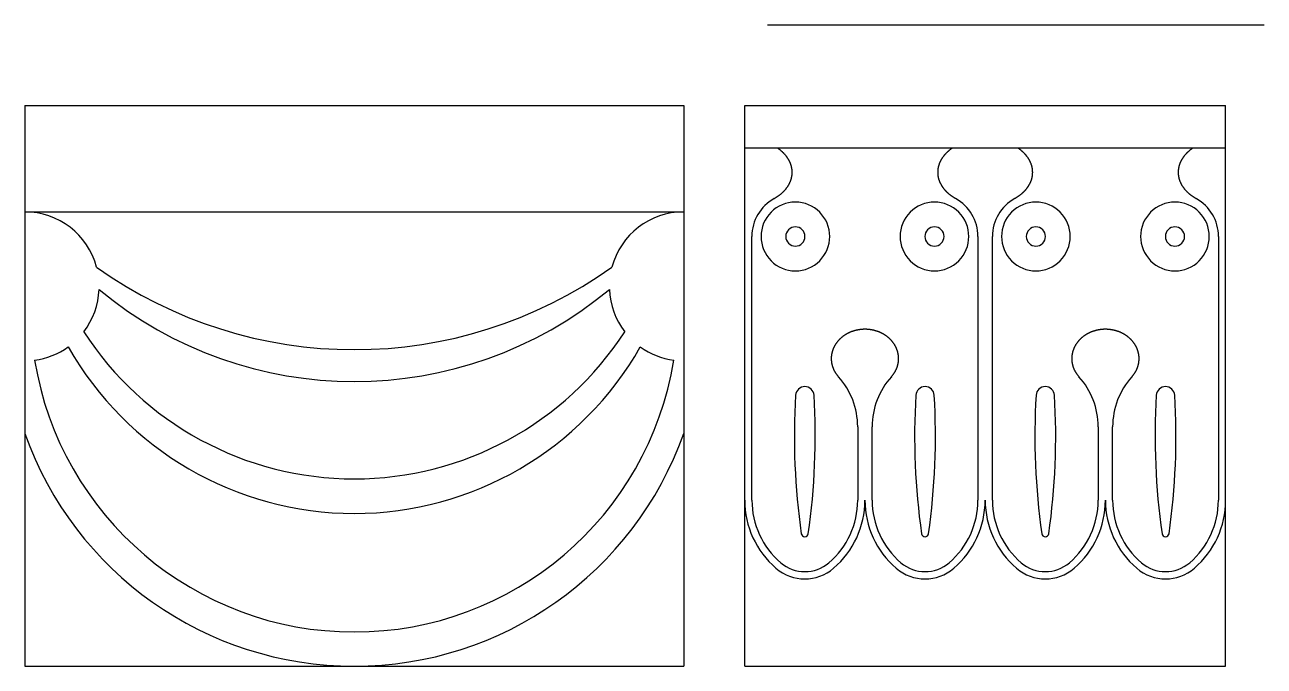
# Model space of a CAD drawing. Extents: x -111 to 2985, y -118 to 122.
# Drawn here: x 34.4 to 115.6, y -118.4 to -76.4 of the extents above; entities that cross this region are included whole.
import ezdxf

# ---------------------------------------------------------------- set-up
doc = ezdxf.new("R2010")
doc.units = 0
doc.layers.add('LAYER_03', color=5, linetype='CONTINUOUS')

msp = doc.modelspace()

# ---------------------------------------------------------------- linework, layer by layer
at = {"layer": 'LAYER_03'}
for points in [[(83.074, -76.367), (115.626, -76.367)], [(34.421, -81.661), (77.592, -81.661)], [(34.421, -81.661), (34.421, -118.385), (77.592, -118.385)], [(77.592, -81.661), (77.592, -118.385)], [(81.587, -118.385), (81.587, -81.661)], [(81.587, -118.385), (113.1, -118.385), (113.1, -81.661)], [(81.587, -81.661), (113.1, -81.661)], [(81.587, -84.433), (113.1, -84.433)], [(83.521, -87.745), (83.538, -87.735), (83.555, -87.726), (83.571, -87.716), (83.588, -87.706), (83.605, -87.696), (83.622, -87.686), (83.638, -87.676), (83.655, -87.666), (83.671, -87.655), (83.687, -87.645), (83.703, -87.635), (83.719, -87.624), (83.735, -87.614), (83.751, -87.603), (83.767, -87.592), (83.782, -87.581), (83.798, -87.57), (83.813, -87.559), (83.828, -87.548), (83.843, -87.537), (83.859, -87.526), (83.873, -87.515), (83.888, -87.503), (83.903, -87.492), (83.918, -87.48), (83.932, -87.469), (83.946, -87.457), (83.961, -87.445), (83.975, -87.434), (83.989, -87.422), (84.002, -87.41), (84.016, -87.398), (84.03, -87.386), (84.043, -87.374), (84.057, -87.362), (84.07, -87.349), (84.083, -87.337), (84.096, -87.325), (84.109, -87.312), (84.121, -87.3), (84.134, -87.287), (84.146, -87.275), (84.159, -87.262), (84.171, -87.25), (84.183, -87.237), (84.195, -87.224), (84.207, -87.211), (84.218, -87.198), (84.23, -87.186), (84.241, -87.173), (84.252, -87.16), (84.263, -87.147), (84.274, -87.134), (84.285, -87.12), (84.296, -87.107), (84.306, -87.094), (84.317, -87.081), (84.327, -87.068), (84.337, -87.054), (84.347, -87.041), (84.357, -87.027), (84.366, -87.014), (84.376, -87.001), (84.385, -86.987), (84.395, -86.974), (84.404, -86.96), (84.413, -86.947), (84.422, -86.933), (84.43, -86.919), (84.439, -86.906), (84.447, -86.892), (84.455, -86.878), (84.464, -86.865), (84.472, -86.851), (84.479, -86.837), (84.487, -86.823), (84.495, -86.81), (84.502, -86.796), (84.509, -86.782), (84.516, -86.768), (84.523, -86.754), (84.53, -86.741), (84.537, -86.727), (84.543, -86.713), (84.55, -86.699), (84.556, -86.685), (84.562, -86.671), (84.568, -86.657), (84.574, -86.644), (84.58, -86.63), (84.585, -86.616), (84.591, -86.602), (84.596, -86.588), (84.601, -86.574), (84.606, -86.56), (84.611, -86.546), (84.616, -86.532), (84.62, -86.518), (84.625, -86.505), (84.629, -86.491), (84.633, -86.477), (84.637, -86.463), (84.641, -86.449), (84.645, -86.435), (84.649, -86.421), (84.652, -86.408), (84.656, -86.394), (84.659, -86.38), (84.662, -86.366), (84.665, -86.352), (84.668, -86.339), (84.671, -86.325), (84.673, -86.311), (84.676, -86.298), (84.678, -86.284), (84.68, -86.27), (84.682, -86.257), (84.684, -86.243), (84.686, -86.229), (84.688, -86.216), (84.689, -86.202), (84.691, -86.189), (84.692, -86.175), (84.693, -86.162), (84.694, -86.148), (84.695, -86.135), (84.696, -86.122), (84.697, -86.108), (84.698, -86.095), (84.698, -86.082), (84.699, -86.068), (84.699, -86.055), (84.699, -86.042), (84.699, -86.029), (84.699, -86.015), (84.699, -86.002), (84.699, -85.989), (84.698, -85.976), (84.698, -85.962), (84.697, -85.949), (84.696, -85.936), (84.695, -85.922), (84.694, -85.909), (84.693, -85.895), (84.692, -85.882), (84.691, -85.868), (84.689, -85.855), (84.688, -85.841), (84.686, -85.828), (84.684, -85.814), (84.682, -85.801), (84.68, -85.787), (84.678, -85.773), (84.675, -85.76), (84.673, -85.746), (84.67, -85.732), (84.668, -85.718), (84.665, -85.705), (84.662, -85.691), (84.659, -85.677), (84.655, -85.663), (84.652, -85.65), (84.649, -85.636), (84.645, -85.622), (84.641, -85.608), (84.637, -85.594), (84.633, -85.58), (84.629, -85.566), (84.625, -85.553), (84.62, -85.539), (84.616, -85.525), (84.611, -85.511), (84.606, -85.497), (84.601, -85.483), (84.596, -85.469), (84.59, -85.455), (84.585, -85.441), (84.579, -85.428), (84.574, -85.414), (84.568, -85.4), (84.562, -85.386), (84.556, -85.372), (84.549, -85.358), (84.543, -85.344), (84.536, -85.33), (84.53, -85.317), (84.523, -85.303), (84.516, -85.289), (84.509, -85.275), (84.502, -85.261), (84.494, -85.247), (84.487, -85.234), (84.479, -85.22), (84.471, -85.206), (84.463, -85.192), (84.455, -85.179), (84.447, -85.165), (84.438, -85.151), (84.43, -85.138), (84.421, -85.124), (84.412, -85.111), (84.403, -85.097), (84.394, -85.084), (84.385, -85.07), (84.375, -85.057), (84.366, -85.043), (84.356, -85.03), (84.346, -85.016), (84.336, -85.003), (84.326, -84.99), (84.316, -84.976), (84.306, -84.963), (84.295, -84.95), (84.284, -84.937), (84.274, -84.924), (84.263, -84.911), (84.252, -84.898), (84.24, -84.885), (84.229, -84.872), (84.217, -84.859), (84.206, -84.846), (84.194, -84.833), (84.182, -84.82), (84.17, -84.808), (84.158, -84.795), (84.146, -84.782), (84.133, -84.77), (84.121, -84.757), (84.108, -84.745), (84.095, -84.732), (84.082, -84.72), (84.069, -84.708), (84.056, -84.696), (84.042, -84.684), (84.029, -84.671), (84.015, -84.659), (84.002, -84.647), (83.988, -84.636), (83.974, -84.624), (83.96, -84.612), (83.945, -84.6), (83.931, -84.589), (83.917, -84.577), (83.902, -84.566), (83.887, -84.554), (83.873, -84.543), (83.858, -84.531), (83.843, -84.52), (83.827, -84.509), (83.812, -84.498), (83.797, -84.487), (83.781, -84.476), (83.766, -84.465), (83.75, -84.455), (83.734, -84.444), (83.718, -84.433)], [(95.212, -84.433), (95.196, -84.444), (95.18, -84.455), (95.164, -84.465), (95.148, -84.476), (95.133, -84.487), (95.118, -84.498), (95.102, -84.509), (95.087, -84.52), (95.072, -84.531), (95.057, -84.543), (95.042, -84.554), (95.028, -84.566), (95.013, -84.577), (94.999, -84.589), (94.984, -84.6), (94.97, -84.612), (94.956, -84.624), (94.942, -84.636), (94.928, -84.647), (94.914, -84.659), (94.901, -84.671), (94.887, -84.684), (94.874, -84.696), (94.861, -84.708), (94.848, -84.72), (94.835, -84.732), (94.822, -84.745), (94.809, -84.757), (94.797, -84.77), (94.784, -84.782), (94.772, -84.795), (94.76, -84.808), (94.748, -84.82), (94.736, -84.833), (94.724, -84.846), (94.712, -84.859), (94.701, -84.872), (94.689, -84.885), (94.678, -84.898), (94.667, -84.911), (94.656, -84.924), (94.645, -84.937), (94.635, -84.95), (94.624, -84.963), (94.614, -84.976), (94.603, -84.99), (94.593, -85.003), (94.583, -85.016), (94.574, -85.03), (94.564, -85.043), (94.554, -85.057), (94.545, -85.07), (94.536, -85.084), (94.527, -85.097), (94.518, -85.111), (94.509, -85.124), (94.5, -85.138), (94.491, -85.151), (94.483, -85.165), (94.475, -85.179), (94.467, -85.192), (94.459, -85.206), (94.451, -85.22), (94.443, -85.234), (94.436, -85.247), (94.428, -85.261), (94.421, -85.275), (94.414, -85.289), (94.407, -85.303), (94.4, -85.317), (94.393, -85.33), (94.387, -85.344), (94.38, -85.358), (94.374, -85.372), (94.368, -85.386), (94.362, -85.4), (94.356, -85.414), (94.35, -85.428), (94.345, -85.441), (94.339, -85.455), (94.334, -85.469), (94.329, -85.483), (94.324, -85.497), (94.319, -85.511), (94.314, -85.525), (94.31, -85.539), (94.305, -85.553), (94.301, -85.566), (94.297, -85.58), (94.293, -85.594), (94.289, -85.608), (94.285, -85.622), (94.281, -85.636), (94.278, -85.65), (94.274, -85.663), (94.271, -85.677), (94.268, -85.691), (94.265, -85.705), (94.262, -85.718), (94.259, -85.732), (94.257, -85.746), (94.254, -85.76), (94.252, -85.773), (94.25, -85.787), (94.248, -85.801), (94.246, -85.814), (94.244, -85.828), (94.242, -85.841), (94.24, -85.855), (94.239, -85.868), (94.238, -85.882), (94.236, -85.895), (94.235, -85.909), (94.234, -85.922), (94.233, -85.936), (94.233, -85.949), (94.232, -85.962), (94.232, -85.976), (94.231, -85.989), (94.231, -86.002), (94.231, -86.015), (94.231, -86.029), (94.231, -86.042), (94.231, -86.055), (94.231, -86.068), (94.232, -86.082), (94.232, -86.095), (94.233, -86.108), (94.233, -86.122), (94.234, -86.135), (94.235, -86.148), (94.236, -86.162), (94.238, -86.175), (94.239, -86.189), (94.24, -86.202), (94.242, -86.216), (94.244, -86.229), (94.246, -86.243), (94.247, -86.257), (94.25, -86.27), (94.252, -86.284), (94.254, -86.298), (94.257, -86.311), (94.259, -86.325), (94.262, -86.339), (94.265, -86.352), (94.268, -86.366), (94.271, -86.38), (94.274, -86.394), (94.277, -86.408), (94.281, -86.421), (94.285, -86.435), (94.288, -86.449), (94.292, -86.463), (94.296, -86.477), (94.301, -86.491), (94.305, -86.505), (94.309, -86.518), (94.314, -86.532), (94.319, -86.546), (94.324, -86.56), (94.329, -86.574), (94.334, -86.588), (94.339, -86.602), (94.344, -86.616), (94.35, -86.63), (94.356, -86.644), (94.362, -86.657), (94.367, -86.671), (94.374, -86.685), (94.38, -86.699), (94.386, -86.713), (94.393, -86.727), (94.4, -86.741), (94.406, -86.754), (94.413, -86.768), (94.42, -86.782), (94.428, -86.796), (94.435, -86.81), (94.443, -86.823), (94.45, -86.837), (94.458, -86.851), (94.466, -86.865), (94.474, -86.878), (94.483, -86.892), (94.491, -86.906), (94.499, -86.919), (94.508, -86.933), (94.517, -86.947), (94.526, -86.96), (94.535, -86.974), (94.544, -86.987), (94.554, -87.001), (94.563, -87.014), (94.573, -87.027), (94.583, -87.041), (94.593, -87.054), (94.603, -87.068), (94.613, -87.081), (94.623, -87.094), (94.634, -87.107), (94.645, -87.12), (94.655, -87.134), (94.666, -87.147), (94.678, -87.16), (94.689, -87.173), (94.7, -87.186), (94.712, -87.198), (94.723, -87.211), (94.735, -87.224), (94.747, -87.237), (94.759, -87.25), (94.771, -87.262), (94.783, -87.275), (94.796, -87.287), (94.808, -87.3), (94.821, -87.312), (94.834, -87.325), (94.847, -87.337), (94.86, -87.349), (94.873, -87.362), (94.887, -87.374), (94.9, -87.386), (94.914, -87.398), (94.927, -87.41), (94.941, -87.422), (94.955, -87.434), (94.969, -87.445), (94.983, -87.457), (94.998, -87.469), (95.012, -87.48), (95.027, -87.492), (95.041, -87.503), (95.056, -87.515), (95.071, -87.526), (95.086, -87.537), (95.101, -87.548), (95.117, -87.559), (95.132, -87.57), (95.148, -87.581), (95.163, -87.592), (95.179, -87.603), (95.195, -87.614), (95.211, -87.624), (95.227, -87.635), (95.243, -87.645), (95.259, -87.655), (95.275, -87.666), (95.292, -87.676), (95.308, -87.686), (95.325, -87.696), (95.341, -87.706), (95.358, -87.716), (95.375, -87.726), (95.392, -87.735), (95.409, -87.745)], [(99.277, -87.745), (99.294, -87.735), (99.311, -87.726), (99.328, -87.716), (99.345, -87.706), (99.362, -87.696), (99.378, -87.686), (99.395, -87.676), (99.411, -87.666), (99.427, -87.655), (99.444, -87.645), (99.46, -87.635), (99.476, -87.624), (99.492, -87.614), (99.507, -87.603), (99.523, -87.592), (99.539, -87.581), (99.554, -87.57), (99.57, -87.559), (99.585, -87.548), (99.6, -87.537), (99.615, -87.526), (99.63, -87.515), (99.645, -87.503), (99.659, -87.492), (99.674, -87.48), (99.689, -87.469), (99.703, -87.457), (99.717, -87.445), (99.731, -87.434), (99.745, -87.422), (99.759, -87.41), (99.773, -87.398), (99.786, -87.386), (99.8, -87.374), (99.813, -87.362), (99.826, -87.349), (99.839, -87.337), (99.852, -87.325), (99.865, -87.312), (99.878, -87.3), (99.89, -87.287), (99.903, -87.275), (99.915, -87.262), (99.927, -87.25), (99.939, -87.237), (99.951, -87.224), (99.963, -87.211), (99.975, -87.198), (99.986, -87.186), (99.998, -87.173), (100.009, -87.16), (100.02, -87.147), (100.031, -87.134), (100.042, -87.12), (100.052, -87.107), (100.063, -87.094), (100.073, -87.081), (100.083, -87.068), (100.094, -87.054), (100.103, -87.041), (100.113, -87.027), (100.123, -87.014), (100.133, -87.001), (100.142, -86.987), (100.151, -86.974), (100.16, -86.96), (100.169, -86.947), (100.178, -86.933), (100.187, -86.919), (100.195, -86.906), (100.204, -86.892), (100.212, -86.878), (100.22, -86.865), (100.228, -86.851), (100.236, -86.837), (100.244, -86.823), (100.251, -86.81), (100.259, -86.796), (100.266, -86.782), (100.273, -86.768), (100.28, -86.754), (100.287, -86.741), (100.293, -86.727), (100.3, -86.713), (100.306, -86.699), (100.313, -86.685), (100.319, -86.671), (100.325, -86.657), (100.331, -86.644), (100.336, -86.63), (100.342, -86.616), (100.347, -86.602), (100.353, -86.588), (100.358, -86.574), (100.363, -86.56), (100.368, -86.546), (100.372, -86.532), (100.377, -86.518), (100.381, -86.505), (100.386, -86.491), (100.39, -86.477), (100.394, -86.463), (100.398, -86.449), (100.402, -86.435), (100.405, -86.421), (100.409, -86.408), (100.412, -86.394), (100.415, -86.38), (100.419, -86.366), (100.422, -86.352), (100.424, -86.339), (100.427, -86.325), (100.43, -86.311), (100.432, -86.298), (100.435, -86.284), (100.437, -86.27), (100.439, -86.257), (100.441, -86.243), (100.443, -86.229), (100.444, -86.216), (100.446, -86.202), (100.447, -86.189), (100.449, -86.175), (100.45, -86.162), (100.451, -86.148), (100.452, -86.135), (100.453, -86.122), (100.454, -86.108), (100.454, -86.095), (100.455, -86.082), (100.455, -86.068), (100.455, -86.055), (100.456, -86.042), (100.456, -86.029), (100.456, -86.015), (100.455, -86.002), (100.455, -85.989), (100.455, -85.976), (100.454, -85.962), (100.454, -85.949), (100.453, -85.936), (100.452, -85.922), (100.451, -85.909), (100.45, -85.895), (100.449, -85.882), (100.447, -85.868), (100.446, -85.855), (100.444, -85.841), (100.442, -85.828), (100.441, -85.814), (100.439, -85.801), (100.437, -85.787), (100.434, -85.773), (100.432, -85.76), (100.43, -85.746), (100.427, -85.732), (100.424, -85.718), (100.421, -85.705), (100.418, -85.691), (100.415, -85.677), (100.412, -85.663), (100.409, -85.65), (100.405, -85.636), (100.401, -85.622), (100.398, -85.608), (100.394, -85.594), (100.39, -85.58), (100.385, -85.566), (100.381, -85.553), (100.377, -85.539), (100.372, -85.525), (100.367, -85.511), (100.362, -85.497), (100.357, -85.483), (100.352, -85.469), (100.347, -85.455), (100.342, -85.441), (100.336, -85.428), (100.33, -85.414), (100.324, -85.4), (100.318, -85.386), (100.312, -85.372), (100.306, -85.358), (100.3, -85.344), (100.293, -85.33), (100.286, -85.317), (100.279, -85.303), (100.273, -85.289), (100.265, -85.275), (100.258, -85.261), (100.251, -85.247), (100.243, -85.234), (100.235, -85.22), (100.228, -85.206), (100.22, -85.192), (100.212, -85.179), (100.203, -85.165), (100.195, -85.151), (100.186, -85.138), (100.178, -85.124), (100.169, -85.111), (100.16, -85.097), (100.151, -85.084), (100.141, -85.07), (100.132, -85.057), (100.122, -85.043), (100.113, -85.03), (100.103, -85.016), (100.093, -85.003), (100.083, -84.99), (100.073, -84.976), (100.062, -84.963), (100.052, -84.95), (100.041, -84.937), (100.03, -84.924), (100.019, -84.911), (100.008, -84.898), (99.997, -84.885), (99.985, -84.872), (99.974, -84.859), (99.962, -84.846), (99.951, -84.833), (99.939, -84.82), (99.927, -84.808), (99.914, -84.795), (99.902, -84.782), (99.89, -84.77), (99.877, -84.757), (99.864, -84.745), (99.852, -84.732), (99.839, -84.72), (99.826, -84.708), (99.812, -84.696), (99.799, -84.684), (99.785, -84.671), (99.772, -84.659), (99.758, -84.647), (99.744, -84.636), (99.73, -84.624), (99.716, -84.612), (99.702, -84.6), (99.688, -84.589), (99.673, -84.577), (99.659, -84.566), (99.644, -84.554), (99.629, -84.543), (99.614, -84.531), (99.599, -84.52), (99.584, -84.509), (99.569, -84.498), (99.553, -84.487), (99.538, -84.476), (99.522, -84.465), (99.507, -84.455), (99.491, -84.444), (99.475, -84.433)], [(110.968, -84.433), (110.952, -84.444), (110.936, -84.455), (110.921, -84.465), (110.905, -84.476), (110.89, -84.487), (110.874, -84.498), (110.859, -84.509), (110.844, -84.52), (110.829, -84.531), (110.814, -84.543), (110.799, -84.554), (110.784, -84.566), (110.77, -84.577), (110.755, -84.589), (110.741, -84.6), (110.727, -84.612), (110.713, -84.624), (110.699, -84.636), (110.685, -84.647), (110.671, -84.659), (110.657, -84.671), (110.644, -84.684), (110.631, -84.696), (110.617, -84.708), (110.604, -84.72), (110.591, -84.732), (110.578, -84.745), (110.566, -84.757), (110.553, -84.77), (110.541, -84.782), (110.528, -84.795), (110.516, -84.808), (110.504, -84.82), (110.492, -84.833), (110.48, -84.846), (110.469, -84.859), (110.457, -84.872), (110.446, -84.885), (110.435, -84.898), (110.424, -84.911), (110.413, -84.924), (110.402, -84.937), (110.391, -84.95), (110.381, -84.963), (110.37, -84.976), (110.36, -84.99), (110.35, -85.003), (110.34, -85.016), (110.33, -85.03), (110.32, -85.043), (110.311, -85.057), (110.301, -85.07), (110.292, -85.084), (110.283, -85.097), (110.274, -85.111), (110.265, -85.124), (110.257, -85.138), (110.248, -85.151), (110.24, -85.165), (110.231, -85.179), (110.223, -85.192), (110.215, -85.206), (110.207, -85.22), (110.2, -85.234), (110.192, -85.247), (110.185, -85.261), (110.177, -85.275), (110.17, -85.289), (110.163, -85.303), (110.156, -85.317), (110.15, -85.33), (110.143, -85.344), (110.137, -85.358), (110.131, -85.372), (110.124, -85.386), (110.118, -85.4), (110.113, -85.414), (110.107, -85.428), (110.101, -85.441), (110.096, -85.455), (110.091, -85.469), (110.085, -85.483), (110.08, -85.497), (110.076, -85.511), (110.071, -85.525), (110.066, -85.539), (110.062, -85.553), (110.057, -85.566), (110.053, -85.58), (110.049, -85.594), (110.045, -85.608), (110.041, -85.622), (110.038, -85.636), (110.034, -85.65), (110.031, -85.663), (110.028, -85.677), (110.024, -85.691), (110.021, -85.705), (110.019, -85.718), (110.016, -85.732), (110.013, -85.746), (110.011, -85.76), (110.008, -85.773), (110.006, -85.787), (110.004, -85.801), (110.002, -85.814), (110, -85.828), (109.999, -85.841), (109.997, -85.855), (109.996, -85.868), (109.994, -85.882), (109.993, -85.895), (109.992, -85.909), (109.991, -85.922), (109.99, -85.936), (109.989, -85.949), (109.989, -85.962), (109.988, -85.976), (109.988, -85.989), (109.987, -86.002), (109.987, -86.015), (109.987, -86.029), (109.987, -86.042), (109.987, -86.055), (109.988, -86.068), (109.988, -86.082), (109.989, -86.095), (109.989, -86.108), (109.99, -86.122), (109.991, -86.135), (109.992, -86.148), (109.993, -86.162), (109.994, -86.175), (109.995, -86.189), (109.997, -86.202), (109.999, -86.216), (110, -86.229), (110.002, -86.243), (110.004, -86.257), (110.006, -86.27), (110.008, -86.284), (110.011, -86.298), (110.013, -86.311), (110.016, -86.325), (110.018, -86.339), (110.021, -86.352), (110.024, -86.366), (110.027, -86.38), (110.031, -86.394), (110.034, -86.408), (110.038, -86.421), (110.041, -86.435), (110.045, -86.449), (110.049, -86.463), (110.053, -86.477), (110.057, -86.491), (110.061, -86.505), (110.066, -86.518), (110.07, -86.532), (110.075, -86.546), (110.08, -86.56), (110.085, -86.574), (110.09, -86.588), (110.096, -86.602), (110.101, -86.616), (110.107, -86.63), (110.112, -86.644), (110.118, -86.657), (110.124, -86.671), (110.13, -86.685), (110.136, -86.699), (110.143, -86.713), (110.149, -86.727), (110.156, -86.741), (110.163, -86.754), (110.17, -86.768), (110.177, -86.782), (110.184, -86.796), (110.192, -86.81), (110.199, -86.823), (110.207, -86.837), (110.215, -86.851), (110.223, -86.865), (110.231, -86.878), (110.239, -86.892), (110.247, -86.906), (110.256, -86.919), (110.265, -86.933), (110.274, -86.947), (110.283, -86.96), (110.292, -86.974), (110.301, -86.987), (110.31, -87.001), (110.32, -87.014), (110.329, -87.027), (110.339, -87.041), (110.349, -87.054), (110.359, -87.068), (110.37, -87.081), (110.38, -87.094), (110.391, -87.107), (110.401, -87.12), (110.412, -87.134), (110.423, -87.147), (110.434, -87.16), (110.445, -87.173), (110.457, -87.186), (110.468, -87.198), (110.48, -87.211), (110.492, -87.224), (110.503, -87.237), (110.515, -87.25), (110.528, -87.262), (110.54, -87.275), (110.552, -87.287), (110.565, -87.3), (110.578, -87.312), (110.59, -87.325), (110.603, -87.337), (110.617, -87.349), (110.63, -87.362), (110.643, -87.374), (110.657, -87.386), (110.67, -87.398), (110.684, -87.41), (110.698, -87.422), (110.712, -87.434), (110.726, -87.445), (110.74, -87.457), (110.754, -87.469), (110.769, -87.48), (110.783, -87.492), (110.798, -87.503), (110.813, -87.515), (110.828, -87.526), (110.843, -87.537), (110.858, -87.548), (110.873, -87.559), (110.889, -87.57), (110.904, -87.581), (110.92, -87.592), (110.935, -87.603), (110.951, -87.614), (110.967, -87.624), (110.983, -87.635), (110.999, -87.645), (111.015, -87.655), (111.032, -87.666), (111.048, -87.676), (111.065, -87.686), (111.081, -87.696), (111.098, -87.706), (111.115, -87.716), (111.132, -87.726), (111.149, -87.735), (111.166, -87.745)], [(82.059, -107.516), (82.059, -90.234)], [(96.87, -90.234), (96.87, -107.516)], [(97.816, -107.516), (97.816, -90.234)], [(112.627, -90.234), (112.627, -107.516)], [(91.197, -99.424), (91.21, -99.41), (91.222, -99.396), (91.234, -99.382), (91.247, -99.368), (91.258, -99.354), (91.27, -99.339), (91.282, -99.325), (91.293, -99.31), (91.304, -99.296), (91.315, -99.281), (91.326, -99.266), (91.337, -99.251), (91.348, -99.236), (91.358, -99.222), (91.368, -99.206), (91.378, -99.191), (91.388, -99.176), (91.398, -99.161), (91.408, -99.146), (91.417, -99.13), (91.426, -99.115), (91.435, -99.099), (91.444, -99.084), (91.453, -99.068), (91.461, -99.053), (91.47, -99.037), (91.478, -99.022), (91.486, -99.006), (91.494, -98.99), (91.501, -98.974), (91.509, -98.959), (91.516, -98.943), (91.523, -98.927), (91.53, -98.911), (91.537, -98.895), (91.543, -98.879), (91.55, -98.863), (91.556, -98.847), (91.562, -98.831), (91.568, -98.815), (91.574, -98.799), (91.579, -98.783), (91.585, -98.767), (91.59, -98.751), (91.595, -98.735), (91.6, -98.719), (91.605, -98.703), (91.609, -98.687), (91.614, -98.671), (91.618, -98.655), (91.622, -98.639), (91.626, -98.623), (91.629, -98.607), (91.633, -98.591), (91.636, -98.576), (91.639, -98.56), (91.643, -98.544), (91.645, -98.528), (91.648, -98.512), (91.651, -98.496), (91.653, -98.48), (91.655, -98.465), (91.657, -98.449), (91.659, -98.433), (91.661, -98.417), (91.663, -98.402), (91.664, -98.386), (91.666, -98.371), (91.667, -98.355), (91.668, -98.34), (91.669, -98.324), (91.67, -98.309), (91.67, -98.293), (91.671, -98.278), (91.671, -98.263), (91.671, -98.247), (91.671, -98.232), (91.671, -98.217), (91.671, -98.202), (91.671, -98.187), (91.67, -98.171), (91.669, -98.156), (91.669, -98.14), (91.668, -98.125), (91.667, -98.109), (91.665, -98.094), (91.664, -98.078), (91.662, -98.063), (91.661, -98.047), (91.659, -98.031), (91.657, -98.016), (91.655, -98), (91.652, -97.984), (91.65, -97.968), (91.647, -97.952), (91.644, -97.937), (91.642, -97.921), (91.638, -97.905), (91.635, -97.889), (91.632, -97.873), (91.628, -97.857), (91.624, -97.841), (91.62, -97.825), (91.616, -97.809), (91.612, -97.793), (91.608, -97.777), (91.603, -97.761), (91.598, -97.745), (91.593, -97.729), (91.588, -97.713), (91.583, -97.697), (91.578, -97.681), (91.572, -97.665), (91.566, -97.649), (91.56, -97.633), (91.554, -97.617), (91.548, -97.601), (91.541, -97.585), (91.535, -97.569), (91.528, -97.553), (91.521, -97.537), (91.514, -97.522), (91.506, -97.506), (91.499, -97.49), (91.491, -97.474), (91.483, -97.459), (91.475, -97.443), (91.467, -97.427), (91.458, -97.412), (91.45, -97.396), (91.441, -97.38), (91.432, -97.365), (91.423, -97.35), (91.414, -97.334), (91.404, -97.319), (91.395, -97.304), (91.385, -97.288), (91.375, -97.273), (91.365, -97.258), (91.355, -97.243), (91.344, -97.228), (91.334, -97.213), (91.323, -97.198), (91.312, -97.184), (91.301, -97.169), (91.289, -97.154), (91.278, -97.14), (91.266, -97.125), (91.255, -97.111), (91.243, -97.097), (91.231, -97.083), (91.218, -97.069), (91.206, -97.055), (91.193, -97.041), (91.181, -97.027), (91.168, -97.013), (91.155, -96.999), (91.142, -96.986), (91.128, -96.972), (91.115, -96.959), (91.101, -96.946), (91.087, -96.933), (91.074, -96.92), (91.059, -96.907), (91.045, -96.894), (91.031, -96.881), (91.017, -96.869), (91.002, -96.856), (90.987, -96.844), (90.972, -96.832), (90.958, -96.82), (90.942, -96.808), (90.927, -96.796), (90.912, -96.784), (90.896, -96.773), (90.881, -96.761), (90.865, -96.75), (90.849, -96.739), (90.834, -96.728), (90.818, -96.717), (90.801, -96.706), (90.785, -96.695), (90.769, -96.685), (90.753, -96.675), (90.736, -96.664), (90.719, -96.654), (90.703, -96.644), (90.686, -96.634), (90.669, -96.625), (90.652, -96.615), (90.635, -96.606), (90.618, -96.597), (90.601, -96.588), (90.583, -96.579), (90.566, -96.57), (90.549, -96.561), (90.531, -96.553), (90.514, -96.544), (90.496, -96.536), (90.478, -96.528), (90.461, -96.52), (90.443, -96.512), (90.425, -96.505), (90.407, -96.497), (90.389, -96.49), (90.371, -96.483), (90.353, -96.476), (90.335, -96.469), (90.317, -96.463), (90.299, -96.456), (90.281, -96.45), (90.263, -96.443), (90.244, -96.437), (90.226, -96.431), (90.208, -96.426), (90.19, -96.42), (90.171, -96.415), (90.153, -96.409), (90.135, -96.404), (90.116, -96.399), (90.098, -96.394), (90.079, -96.389), (90.061, -96.385), (90.043, -96.38), (90.024, -96.376), (90.006, -96.372), (89.988, -96.368), (89.969, -96.364), (89.951, -96.361), (89.932, -96.357), (89.914, -96.354), (89.896, -96.35), (89.877, -96.347), (89.859, -96.344), (89.841, -96.341), (89.823, -96.339), (89.804, -96.336), (89.786, -96.334), (89.768, -96.332), (89.75, -96.329), (89.732, -96.327), (89.714, -96.326), (89.696, -96.324), (89.678, -96.322), (89.66, -96.321), (89.642, -96.32), (89.624, -96.318), (89.606, -96.317), (89.588, -96.316), (89.57, -96.316), (89.553, -96.315), (89.535, -96.314), (89.517, -96.314), (89.5, -96.314), (89.482, -96.313), (89.465, -96.313), (89.447, -96.313), (89.43, -96.314), (89.412, -96.314), (89.395, -96.314), (89.377, -96.315), (89.359, -96.316), (89.342, -96.316), (89.324, -96.317), (89.306, -96.318), (89.288, -96.32), (89.27, -96.321), (89.252, -96.322), (89.234, -96.324), (89.216, -96.326), (89.198, -96.327), (89.18, -96.329), (89.162, -96.332), (89.144, -96.334), (89.125, -96.336), (89.107, -96.339), (89.089, -96.341), (89.071, -96.344), (89.052, -96.347), (89.034, -96.35), (89.016, -96.354), (88.997, -96.357), (88.979, -96.361), (88.961, -96.364), (88.942, -96.368), (88.924, -96.372), (88.905, -96.376), (88.887, -96.38), (88.869, -96.385), (88.85, -96.389), (88.832, -96.394), (88.814, -96.399), (88.795, -96.404), (88.777, -96.409), (88.758, -96.415), (88.74, -96.42), (88.722, -96.426), (88.704, -96.431), (88.685, -96.437), (88.667, -96.443), (88.649, -96.45), (88.631, -96.456), (88.613, -96.463), (88.595, -96.469), (88.576, -96.476), (88.558, -96.483), (88.54, -96.49), (88.523, -96.497), (88.505, -96.505), (88.487, -96.512), (88.469, -96.52), (88.451, -96.528), (88.434, -96.536), (88.416, -96.544), (88.398, -96.553), (88.381, -96.561), (88.364, -96.57), (88.346, -96.579), (88.329, -96.588), (88.312, -96.597), (88.295, -96.606), (88.278, -96.615), (88.261, -96.625), (88.244, -96.634), (88.227, -96.644), (88.21, -96.654), (88.194, -96.664), (88.177, -96.675), (88.161, -96.685), (88.145, -96.695), (88.128, -96.706), (88.112, -96.717), (88.096, -96.728), (88.08, -96.739), (88.064, -96.75), (88.049, -96.761), (88.033, -96.773), (88.018, -96.784), (88.002, -96.796), (87.987, -96.808), (87.972, -96.82), (87.957, -96.832), (87.942, -96.844), (87.928, -96.856), (87.913, -96.869), (87.899, -96.881), (87.884, -96.894), (87.87, -96.907), (87.856, -96.92), (87.842, -96.933), (87.829, -96.946), (87.815, -96.959), (87.802, -96.972), (87.788, -96.986), (87.775, -96.999), (87.762, -97.013), (87.749, -97.027), (87.736, -97.041), (87.724, -97.055), (87.711, -97.069), (87.699, -97.083), (87.687, -97.097), (87.675, -97.111), (87.663, -97.125), (87.652, -97.14), (87.64, -97.154), (87.629, -97.169), (87.618, -97.184), (87.607, -97.198), (87.596, -97.213), (87.586, -97.228), (87.575, -97.243), (87.565, -97.258), (87.555, -97.273), (87.545, -97.288), (87.535, -97.304), (87.525, -97.319), (87.516, -97.334), (87.507, -97.35), (87.498, -97.365), (87.489, -97.38), (87.48, -97.396), (87.471, -97.412), (87.463, -97.427), (87.455, -97.443), (87.447, -97.459), (87.439, -97.474), (87.431, -97.49), (87.423, -97.506), (87.416, -97.522), (87.409, -97.537), (87.402, -97.553), (87.395, -97.569), (87.388, -97.585), (87.382, -97.601), (87.376, -97.617), (87.37, -97.633), (87.364, -97.649), (87.358, -97.665), (87.352, -97.681), (87.347, -97.697), (87.341, -97.713), (87.336, -97.729), (87.331, -97.745), (87.327, -97.761), (87.322, -97.777), (87.318, -97.793), (87.313, -97.809), (87.309, -97.825), (87.305, -97.841), (87.302, -97.857), (87.298, -97.873), (87.295, -97.889), (87.291, -97.905), (87.288, -97.921), (87.285, -97.937), (87.282, -97.952), (87.28, -97.968), (87.277, -97.984), (87.275, -98), (87.273, -98.016), (87.271, -98.031), (87.269, -98.047), (87.267, -98.063), (87.266, -98.078), (87.264, -98.094), (87.263, -98.109), (87.262, -98.125), (87.261, -98.14), (87.26, -98.156), (87.26, -98.171), (87.259, -98.187), (87.259, -98.202), (87.259, -98.217), (87.259, -98.232), (87.259, -98.247), (87.259, -98.263), (87.259, -98.278), (87.26, -98.293), (87.26, -98.309), (87.261, -98.324), (87.262, -98.34), (87.263, -98.355), (87.264, -98.371), (87.265, -98.386), (87.267, -98.402), (87.269, -98.417), (87.27, -98.433), (87.272, -98.449), (87.274, -98.465), (87.277, -98.48), (87.279, -98.496), (87.282, -98.512), (87.284, -98.528), (87.287, -98.544), (87.29, -98.56), (87.294, -98.576), (87.297, -98.591), (87.3, -98.607), (87.304, -98.623), (87.308, -98.639), (87.312, -98.655), (87.316, -98.671), (87.321, -98.687), (87.325, -98.703), (87.33, -98.719), (87.335, -98.735), (87.34, -98.751), (87.345, -98.767), (87.35, -98.783), (87.356, -98.799), (87.362, -98.815), (87.368, -98.831), (87.374, -98.847), (87.38, -98.863), (87.386, -98.879), (87.393, -98.895), (87.4, -98.911), (87.407, -98.927), (87.414, -98.943), (87.421, -98.959), (87.429, -98.974), (87.436, -98.99), (87.444, -99.006), (87.452, -99.022), (87.46, -99.037), (87.469, -99.053), (87.477, -99.068), (87.486, -99.084), (87.495, -99.099), (87.504, -99.115), (87.513, -99.13), (87.522, -99.146), (87.532, -99.161), (87.542, -99.176), (87.551, -99.191), (87.561, -99.206), (87.572, -99.222), (87.582, -99.236), (87.593, -99.251), (87.603, -99.266), (87.614, -99.281), (87.625, -99.296), (87.637, -99.31), (87.648, -99.325), (87.66, -99.339), (87.671, -99.354), (87.683, -99.368), (87.695, -99.382), (87.707, -99.396), (87.72, -99.41), (87.732, -99.424)], [(106.954, -99.424), (106.966, -99.41), (106.979, -99.396), (106.991, -99.382), (107.003, -99.368), (107.015, -99.354), (107.027, -99.339), (107.038, -99.325), (107.05, -99.31), (107.061, -99.296), (107.072, -99.281), (107.083, -99.266), (107.094, -99.251), (107.104, -99.236), (107.115, -99.222), (107.125, -99.206), (107.135, -99.191), (107.145, -99.176), (107.154, -99.161), (107.164, -99.146), (107.173, -99.13), (107.183, -99.115), (107.192, -99.099), (107.201, -99.084), (107.209, -99.068), (107.218, -99.053), (107.226, -99.037), (107.234, -99.022), (107.242, -99.006), (107.25, -98.99), (107.258, -98.974), (107.265, -98.959), (107.272, -98.943), (107.28, -98.927), (107.287, -98.911), (107.293, -98.895), (107.3, -98.879), (107.306, -98.863), (107.313, -98.847), (107.319, -98.831), (107.325, -98.815), (107.33, -98.799), (107.336, -98.783), (107.341, -98.767), (107.347, -98.751), (107.352, -98.735), (107.356, -98.719), (107.361, -98.703), (107.366, -98.687), (107.37, -98.671), (107.374, -98.655), (107.378, -98.639), (107.382, -98.623), (107.386, -98.607), (107.389, -98.591), (107.393, -98.576), (107.396, -98.56), (107.399, -98.544), (107.402, -98.528), (107.405, -98.512), (107.407, -98.496), (107.41, -98.48), (107.412, -98.465), (107.414, -98.449), (107.416, -98.433), (107.418, -98.417), (107.419, -98.402), (107.421, -98.386), (107.422, -98.371), (107.423, -98.355), (107.424, -98.34), (107.425, -98.324), (107.426, -98.309), (107.427, -98.293), (107.427, -98.278), (107.428, -98.263), (107.428, -98.247), (107.428, -98.232), (107.428, -98.217), (107.427, -98.202), (107.427, -98.187), (107.427, -98.171), (107.426, -98.156), (107.425, -98.14), (107.424, -98.125), (107.423, -98.109), (107.422, -98.094), (107.42, -98.078), (107.419, -98.063), (107.417, -98.047), (107.415, -98.031), (107.413, -98.016), (107.411, -98), (107.409, -97.984), (107.406, -97.968), (107.404, -97.952), (107.401, -97.937), (107.398, -97.921), (107.395, -97.905), (107.392, -97.889), (107.388, -97.873), (107.385, -97.857), (107.381, -97.841), (107.377, -97.825), (107.373, -97.809), (107.369, -97.793), (107.364, -97.777), (107.36, -97.761), (107.355, -97.745), (107.35, -97.729), (107.345, -97.713), (107.34, -97.697), (107.334, -97.681), (107.328, -97.665), (107.323, -97.649), (107.317, -97.633), (107.311, -97.617), (107.304, -97.601), (107.298, -97.585), (107.291, -97.569), (107.284, -97.553), (107.277, -97.537), (107.27, -97.522), (107.263, -97.506), (107.255, -97.49), (107.248, -97.474), (107.24, -97.459), (107.232, -97.443), (107.223, -97.427), (107.215, -97.412), (107.206, -97.396), (107.198, -97.38), (107.189, -97.365), (107.18, -97.35), (107.17, -97.334), (107.161, -97.319), (107.151, -97.304), (107.142, -97.288), (107.132, -97.273), (107.121, -97.258), (107.111, -97.243), (107.101, -97.228), (107.09, -97.213), (107.079, -97.198), (107.068, -97.184), (107.057, -97.169), (107.046, -97.154), (107.035, -97.14), (107.023, -97.125), (107.011, -97.111), (106.999, -97.097), (106.987, -97.083), (106.975, -97.069), (106.962, -97.055), (106.95, -97.041), (106.937, -97.027), (106.924, -97.013), (106.911, -96.999), (106.898, -96.986), (106.885, -96.972), (106.871, -96.959), (106.858, -96.946), (106.844, -96.933), (106.83, -96.92), (106.816, -96.907), (106.802, -96.894), (106.788, -96.881), (106.773, -96.869), (106.759, -96.856), (106.744, -96.844), (106.729, -96.832), (106.714, -96.82), (106.699, -96.808), (106.684, -96.796), (106.668, -96.784), (106.653, -96.773), (106.637, -96.761), (106.622, -96.75), (106.606, -96.739), (106.59, -96.728), (106.574, -96.717), (106.558, -96.706), (106.542, -96.695), (106.525, -96.685), (106.509, -96.675), (106.493, -96.664), (106.476, -96.654), (106.459, -96.644), (106.442, -96.634), (106.426, -96.625), (106.409, -96.615), (106.392, -96.606), (106.374, -96.597), (106.357, -96.588), (106.34, -96.579), (106.323, -96.57), (106.305, -96.561), (106.288, -96.553), (106.27, -96.544), (106.253, -96.536), (106.235, -96.528), (106.217, -96.52), (106.199, -96.512), (106.182, -96.505), (106.164, -96.497), (106.146, -96.49), (106.128, -96.483), (106.11, -96.476), (106.092, -96.469), (106.074, -96.463), (106.056, -96.456), (106.037, -96.45), (106.019, -96.443), (106.001, -96.437), (105.983, -96.431), (105.964, -96.426), (105.946, -96.42), (105.928, -96.415), (105.909, -96.409), (105.891, -96.404), (105.873, -96.399), (105.854, -96.394), (105.836, -96.389), (105.818, -96.385), (105.799, -96.38), (105.781, -96.376), (105.762, -96.372), (105.744, -96.368), (105.726, -96.364), (105.707, -96.361), (105.689, -96.357), (105.671, -96.354), (105.652, -96.35), (105.634, -96.347), (105.616, -96.344), (105.597, -96.341), (105.579, -96.339), (105.561, -96.336), (105.543, -96.334), (105.524, -96.332), (105.506, -96.329), (105.488, -96.327), (105.47, -96.326), (105.452, -96.324), (105.434, -96.322), (105.416, -96.321), (105.398, -96.32), (105.38, -96.318), (105.362, -96.317), (105.345, -96.316), (105.327, -96.316), (105.309, -96.315), (105.292, -96.314), (105.274, -96.314), (105.256, -96.314), (105.239, -96.313), (105.221, -96.313), (105.204, -96.313), (105.186, -96.314), (105.169, -96.314), (105.151, -96.314), (105.134, -96.315), (105.116, -96.316), (105.098, -96.316), (105.08, -96.317), (105.063, -96.318), (105.045, -96.32), (105.027, -96.321), (105.009, -96.322), (104.991, -96.324), (104.973, -96.326), (104.955, -96.327), (104.936, -96.329), (104.918, -96.332), (104.9, -96.334), (104.882, -96.336), (104.864, -96.339), (104.845, -96.341), (104.827, -96.344), (104.809, -96.347), (104.791, -96.35), (104.772, -96.354), (104.754, -96.357), (104.736, -96.361), (104.717, -96.364), (104.699, -96.368), (104.68, -96.372), (104.662, -96.376), (104.644, -96.38), (104.625, -96.385), (104.607, -96.389), (104.588, -96.394), (104.57, -96.399), (104.552, -96.404), (104.533, -96.409), (104.515, -96.415), (104.497, -96.42), (104.478, -96.426), (104.46, -96.431), (104.442, -96.437), (104.424, -96.443), (104.405, -96.45), (104.387, -96.456), (104.369, -96.463), (104.351, -96.469), (104.333, -96.476), (104.315, -96.483), (104.297, -96.49), (104.279, -96.497), (104.261, -96.505), (104.243, -96.512), (104.226, -96.52), (104.208, -96.528), (104.19, -96.536), (104.173, -96.544), (104.155, -96.553), (104.138, -96.561), (104.12, -96.57), (104.103, -96.579), (104.086, -96.588), (104.068, -96.597), (104.051, -96.606), (104.034, -96.615), (104.017, -96.625), (104, -96.634), (103.984, -96.644), (103.967, -96.654), (103.95, -96.664), (103.934, -96.675), (103.917, -96.685), (103.901, -96.695), (103.885, -96.706), (103.869, -96.717), (103.853, -96.728), (103.837, -96.739), (103.821, -96.75), (103.805, -96.761), (103.79, -96.773), (103.774, -96.784), (103.759, -96.796), (103.744, -96.808), (103.729, -96.82), (103.714, -96.832), (103.699, -96.844), (103.684, -96.856), (103.67, -96.869), (103.655, -96.881), (103.641, -96.894), (103.627, -96.907), (103.613, -96.92), (103.599, -96.933), (103.585, -96.946), (103.572, -96.959), (103.558, -96.972), (103.545, -96.986), (103.532, -96.999), (103.519, -97.013), (103.506, -97.027), (103.493, -97.041), (103.48, -97.055), (103.468, -97.069), (103.456, -97.083), (103.444, -97.097), (103.432, -97.111), (103.42, -97.125), (103.408, -97.14), (103.397, -97.154), (103.386, -97.169), (103.374, -97.184), (103.363, -97.198), (103.353, -97.213), (103.342, -97.228), (103.332, -97.243), (103.321, -97.258), (103.311, -97.273), (103.301, -97.288), (103.291, -97.304), (103.282, -97.319), (103.272, -97.334), (103.263, -97.35), (103.254, -97.365), (103.245, -97.38), (103.236, -97.396), (103.228, -97.412), (103.219, -97.427), (103.211, -97.443), (103.203, -97.459), (103.195, -97.474), (103.188, -97.49), (103.18, -97.506), (103.173, -97.522), (103.165, -97.537), (103.158, -97.553), (103.152, -97.569), (103.145, -97.585), (103.139, -97.601), (103.132, -97.617), (103.126, -97.633), (103.12, -97.649), (103.114, -97.665), (103.109, -97.681), (103.103, -97.697), (103.098, -97.713), (103.093, -97.729), (103.088, -97.745), (103.083, -97.761), (103.079, -97.777), (103.074, -97.793), (103.07, -97.809), (103.066, -97.825), (103.062, -97.841), (103.058, -97.857), (103.055, -97.873), (103.051, -97.889), (103.048, -97.905), (103.045, -97.921), (103.042, -97.937), (103.039, -97.952), (103.036, -97.968), (103.034, -97.984), (103.032, -98), (103.029, -98.016), (103.027, -98.031), (103.026, -98.047), (103.024, -98.063), (103.022, -98.078), (103.021, -98.094), (103.02, -98.109), (103.019, -98.125), (103.018, -98.14), (103.017, -98.156), (103.016, -98.171), (103.016, -98.187), (103.015, -98.202), (103.015, -98.217), (103.015, -98.232), (103.015, -98.247), (103.015, -98.263), (103.016, -98.278), (103.016, -98.293), (103.017, -98.309), (103.017, -98.324), (103.018, -98.34), (103.019, -98.355), (103.021, -98.371), (103.022, -98.386), (103.023, -98.402), (103.025, -98.417), (103.027, -98.433), (103.029, -98.449), (103.031, -98.465), (103.033, -98.48), (103.036, -98.496), (103.038, -98.512), (103.041, -98.528), (103.044, -98.544), (103.047, -98.56), (103.05, -98.576), (103.053, -98.591), (103.057, -98.607), (103.061, -98.623), (103.065, -98.639), (103.069, -98.655), (103.073, -98.671), (103.077, -98.687), (103.082, -98.703), (103.086, -98.719), (103.091, -98.735), (103.096, -98.751), (103.102, -98.767), (103.107, -98.783), (103.112, -98.799), (103.118, -98.815), (103.124, -98.831), (103.13, -98.847), (103.136, -98.863), (103.143, -98.879), (103.149, -98.895), (103.156, -98.911), (103.163, -98.927), (103.17, -98.943), (103.178, -98.959), (103.185, -98.974), (103.193, -98.99), (103.201, -99.006), (103.209, -99.022), (103.217, -99.037), (103.225, -99.053), (103.234, -99.068), (103.242, -99.084), (103.251, -99.099), (103.26, -99.115), (103.269, -99.13), (103.279, -99.146), (103.288, -99.161), (103.298, -99.176), (103.308, -99.191), (103.318, -99.206), (103.328, -99.222), (103.339, -99.236), (103.349, -99.251), (103.36, -99.266), (103.371, -99.281), (103.382, -99.296), (103.393, -99.31), (103.405, -99.325), (103.416, -99.339), (103.428, -99.354), (103.44, -99.368), (103.452, -99.382), (103.464, -99.396), (103.476, -99.41), (103.489, -99.424)], [(88.992, -102.693), (88.992, -107.516)], [(89.938, -107.516), (89.938, -102.693)], [(104.749, -102.693), (104.749, -107.516)], [(105.694, -107.516), (105.694, -102.693)]]:
    msp.add_lwpolyline(points, dxfattribs=at)
for points in [[(83.521, -87.745, 0.271884), (82.059, -90.234)], [(96.87, -90.234, 0.271884), (95.409, -87.745)], [(99.277, -87.745, 0.271884), (97.816, -90.234)], [(112.627, -90.234, 0.271884), (111.166, -87.745)], [(34.421, -88.626), (77.592, -88.626, 0.339229), (72.884, -92.236)], [(39.13, -92.236, 0.339229), (34.421, -88.626)], [(39.13, -92.236, 0.320628), (72.884, -92.236)], [(38.282, -96.479, 0.154806), (39.292, -93.709)], [(39.292, -93.709, 0.360288), (72.721, -93.709)], [(72.721, -93.709, 0.154806), (73.731, -96.479)], [(38.282, -96.479, 0.543455), (73.731, -96.479)], [(35.067, -98.334, 0.123096), (37.265, -97.462)], [(37.265, -97.462, 0.582632), (74.749, -97.462)], [(74.749, -97.462, 0.123096), (76.947, -98.334)], [(35.067, -98.334, 0.850498), (76.947, -98.334)], [(88.992, -102.693, 0.186056), (87.732, -99.424)], [(91.197, -99.424, 0.186056), (89.938, -102.693)], [(104.749, -102.693, 0.186056), (103.489, -99.424)], [(106.954, -99.424, 0.186056), (105.694, -102.693)], [(92.8, -100.637, 0.050052), (93.173, -109.709)], [(94.008, -100.637, 0.942707), (92.8, -100.637)], [(93.635, -109.709, 0.050052), (94.008, -100.637)], [(108.557, -100.637, 0.050052), (108.929, -109.709)], [(109.764, -100.637, 0.942707), (108.557, -100.637)], [(109.392, -109.709, 0.050052), (109.764, -100.637)], [(34.421, -103.144, 0.706065), (77.592, -103.144)], [(81.587, -107.516, 0.219376), (83.638, -111.965)], [(82.059, -107.516, 0.219376), (83.945, -111.606)], [(87.107, -111.606, 0.219376), (88.992, -107.516)], [(87.414, -111.965, 0.219376), (89.465, -107.516)], [(89.465, -107.516, 0.219376), (91.516, -111.965)], [(89.938, -107.516, 0.219376), (91.823, -111.606)], [(94.985, -111.606, 0.219376), (96.87, -107.516)], [(95.292, -111.965, 0.219376), (97.343, -107.516)], [(97.343, -107.516, 0.219376), (99.394, -111.965)], [(97.816, -107.516, 0.219376), (99.701, -111.606)], [(102.863, -111.606, 0.219376), (104.749, -107.516)], [(103.17, -111.965, 0.219376), (105.221, -107.516)], [(105.221, -107.516, 0.219376), (107.272, -111.965)], [(105.694, -107.516, 0.219376), (107.579, -111.606)], [(110.742, -111.606, 0.219376), (112.627, -107.516)], [(111.049, -111.965, 0.219376), (113.1, -107.516)], [(93.173, -109.709, 0.868024), (93.635, -109.709)], [(108.929, -109.709, 0.868024), (109.392, -109.709)], [(83.638, -111.965, 0.368987), (87.414, -111.965)], [(83.945, -111.606, 0.368987), (87.107, -111.606)], [(91.516, -111.965, 0.368987), (95.292, -111.965)], [(91.823, -111.606, 0.368987), (94.985, -111.606)], [(99.394, -111.965, 0.368987), (103.17, -111.965)], [(99.701, -111.606, 0.368987), (102.863, -111.606)], [(107.272, -111.965, 0.368987), (111.049, -111.965)], [(107.579, -111.606, 0.368987), (110.742, -111.606)]]:
    msp.add_lwpolyline(points, format="xyb", dxfattribs=at)
for points in [[(84.909, -87.983, 0.414214), (82.658, -90.234, 0.414214), (84.909, -92.485, 0.414214), (87.16, -90.234, 0.414214)], [(94.021, -87.983, 0.414214), (91.77, -90.234, 0.414214), (94.021, -92.485, 0.414214), (96.272, -90.234, 0.414214)], [(100.666, -87.983, 0.414214), (98.415, -90.234, 0.414214), (100.666, -92.485, 0.414214), (102.917, -90.234, 0.414214)], [(109.777, -87.983, 0.414214), (107.526, -90.234, 0.414214), (109.777, -92.485, 0.414214), (112.028, -90.234, 0.414214)], [(84.909, -89.604, 0.414214), (84.28, -90.234, 0.414214), (84.909, -90.863, 0.414214), (85.538, -90.234, 0.414214)], [(94.021, -89.604, 0.414214), (93.391, -90.234, 0.414214), (94.021, -90.863, 0.414214), (94.65, -90.234, 0.414214)], [(100.666, -89.604, 0.414214), (100.036, -90.234, 0.414214), (100.666, -90.863, 0.414214), (101.295, -90.234, 0.414214)], [(109.777, -89.604, 0.414214), (109.148, -90.234, 0.414214), (109.777, -90.863, 0.414214), (110.406, -90.234, 0.414214)], [(85.295, -109.709, 0.868024), (85.757, -109.709, 0.050052), (86.129, -100.637, 0.942707), (84.922, -100.637, 0.050052)], [(101.051, -109.709, 0.868024), (101.513, -109.709, 0.050052), (101.886, -100.637, 0.942707), (100.679, -100.637, 0.050052)]]:
    msp.add_lwpolyline(points, format="xyb", close=True, dxfattribs=at)

doc.saveas('drawing.dxf')
